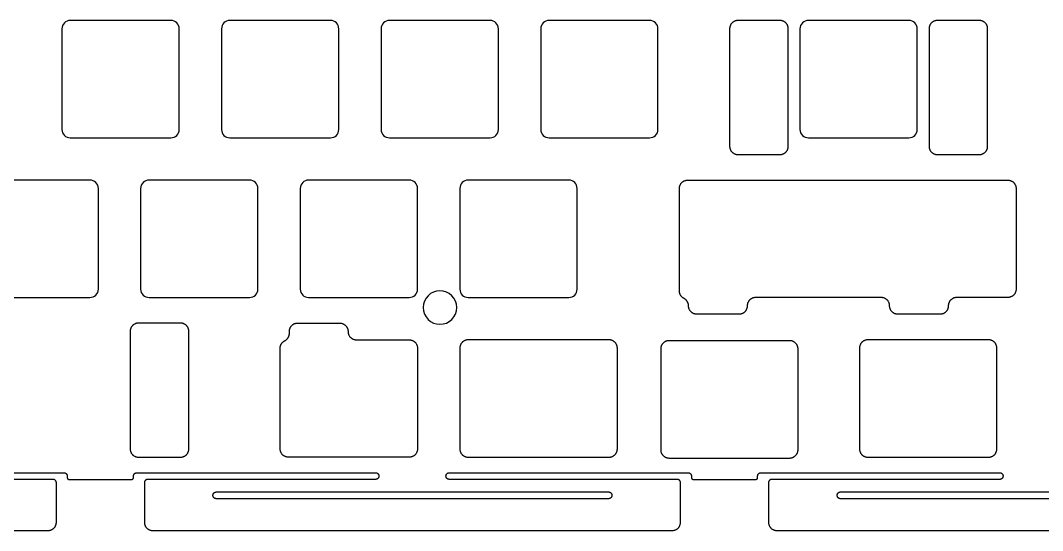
# Model space of a CAD drawing. Header units: millimetres. Extents: x -174 to 174, y 34 to 165.
# Drawn here: x -9.5 to 112.5, y 33.6 to 94.5 of the extents above; entities that cross this region are included whole.
import ezdxf

# ---------------------------------------------------------------- set-up
doc = ezdxf.new("R2010")
doc.units = ezdxf.units.MM
doc.layers.add('Object$Setting', color=195, linetype='Continuous', true_color=0x70299c)
doc.layers.add('User$User 01', color=20, linetype='Continuous', true_color=0xea3627)

msp = doc.modelspace()

# ---------------------------------------------------------------- linework, layer by layer
at = {"layer": 'Object$Setting'}
for centre, start, end in [((-3.59, 93.5, 3), 90, 180), ((8.41, 93.5, 3), 0, 90), ((15.46, 93.5, 3), 90, 180), ((27.46, 93.5, 3), 0, 90), ((34.51, 93.5, 3), 90, 180), ((46.51, 93.5, 3), 0, 90), ((53.56, 93.5, 3), 90, 180), ((65.56, 93.5, 3), 0, 90), ((84.51, 93.5, 3), 90, 180), ((96.51, 93.5, 3), 0, 90), ((-3.59, 81.5, 3), 180, 270), ((8.41, 81.5, 3), 270, 360), ((15.46, 81.5, 3), 180, 270), ((27.46, 81.5, 3), 270, 360), ((34.51, 81.5, 3), 180, 270), ((46.51, 81.5, 3), 270, 360), ((53.56, 81.5, 3), 180, 270), ((65.56, 81.5, 3), 270, 360), ((84.51, 81.5, 3), 180, 270), ((96.51, 81.5, 3), 270, 360), ((-1.24, 74.45, 3), 0, 90), ((5.81, 74.45, 3), 90, 180), ((17.81, 74.45, 3), 0, 90), ((24.86, 74.45, 3), 90, 180), ((36.86, 74.45, 3), 0, 90), ((43.91, 74.45, 3), 90, 180), ((55.91, 74.45, 3), 0, 90), ((-1.24, 62.45, 3), 270, 360), ((5.81, 62.45, 3), 180, 270), ((17.81, 62.45, 3), 270, 360), ((24.86, 62.45, 3), 180, 270), ((36.86, 62.45, 3), 270, 360), ((43.91, 62.45, 3), 180, 270), ((55.91, 62.45, 3), 270, 360)]:
    msp.add_arc(centre, 1, start, end, dxfattribs=at)
for points in [[(8.41, 94.5, 3), (2.41, 94.5, 3), (-3.59, 94.5, 3)], [(27.46, 94.5, 3), (21.46, 94.5, 3), (15.46, 94.5, 3)], [(46.51, 94.5, 3), (40.51, 94.5, 3), (34.51, 94.5, 3)], [(65.56, 94.5, 3), (59.56, 94.5, 3), (53.56, 94.5, 3)], [(81.11, 94.5, 3), (78.61, 94.5, 3), (76.11, 94.5, 3)], [(96.51, 94.5, 3), (90.51, 94.5, 3), (84.51, 94.5, 3)], [(104.91, 94.5, 3), (102.41, 94.5, 3), (99.91, 94.5, 3)], [(-4.59, 93.5, 3), (-4.59, 87.5, 3), (-4.59, 81.5, 3)], [(9.41, 81.5, 3), (9.41, 87.5, 3), (9.41, 93.5, 3)], [(14.46, 93.5, 3), (14.46, 87.5, 3), (14.46, 81.5, 3)], [(28.46, 81.5, 3), (28.46, 87.5, 3), (28.46, 93.5, 3)], [(33.51, 93.5, 3), (33.51, 87.5, 3), (33.51, 81.5, 3)], [(47.51, 81.5, 3), (47.51, 87.5, 3), (47.51, 93.5, 3)], [(52.56, 93.5, 3), (52.56, 87.5, 3), (52.56, 81.5, 3)], [(66.56, 81.5, 3), (66.56, 87.5, 3), (66.56, 93.5, 3)], [(75.11, 93.5, 3), (75.11, 86.5, 3), (75.11, 79.5, 3)], [(82.11, 79.5, 3), (82.11, 86.5, 3), (82.11, 93.5, 3)], [(83.51, 93.5, 3), (83.51, 87.5, 3), (83.51, 81.5, 3)], [(97.51, 81.5, 3), (97.51, 87.5, 3), (97.51, 93.5, 3)], [(98.91, 93.5, 3), (98.91, 86.5, 3), (98.91, 79.5, 3)], [(105.91, 79.5, 3), (105.91, 86.5, 3), (105.91, 93.5, 3)], [(-3.59, 80.5, 3), (2.41, 80.5, 3), (8.41, 80.5, 3)], [(15.46, 80.5, 3), (21.46, 80.5, 3), (27.46, 80.5, 3)], [(34.51, 80.5, 3), (40.51, 80.5, 3), (46.51, 80.5, 3)], [(53.56, 80.5, 3), (59.56, 80.5, 3), (65.56, 80.5, 3)], [(84.51, 80.5, 3), (90.51, 80.5, 3), (96.51, 80.5, 3)], [(76.11, 78.5, 3), (78.61, 78.5, 3), (81.11, 78.5, 3)], [(99.91, 78.5, 3), (102.41, 78.5, 3), (104.91, 78.5, 3)], [(-1.24, 75.45, 3), (-7.24, 75.45, 3), (-13.24, 75.45, 3)], [(-0.24, 62.45, 3), (-0.24, 68.45, 3), (-0.24, 74.45, 3)], [(4.81, 74.45, 3), (4.81, 68.45, 3), (4.81, 62.45, 3)], [(17.81, 75.45, 3), (11.81, 75.45, 3), (5.81, 75.45, 3)], [(18.81, 62.45, 3), (18.81, 68.45, 3), (18.81, 74.45, 3)], [(23.86, 74.45, 3), (23.86, 68.45, 3), (23.86, 62.45, 3)], [(36.86, 75.45, 3), (30.86, 75.45, 3), (24.86, 75.45, 3)], [(37.86, 62.45, 3), (37.86, 68.45, 3), (37.86, 74.45, 3)], [(42.91, 74.45, 3), (42.91, 68.45, 3), (42.91, 62.45, 3)], [(55.91, 75.45, 3), (49.91, 75.45, 3), (43.91, 75.45, 3)], [(56.91, 62.45, 3), (56.91, 68.45, 3), (56.91, 74.45, 3)], [(-13.24, 61.45, 3), (-7.24, 61.45, 3), (-1.24, 61.45, 3)], [(5.81, 61.45, 3), (11.81, 61.45, 3), (17.81, 61.45, 3)], [(24.86, 61.45, 3), (30.86, 61.45, 3), (36.86, 61.45, 3)], [(43.91, 61.45, 3), (49.91, 61.45, 3), (55.91, 61.45, 3)], [(3.56, 57.4, 3), (3.56, 50.4, 3), (3.56, 43.4, 3)], [(9.56, 58.4, 3), (7.06, 58.4, 3), (4.56, 58.4, 3)], [(10.56, 43.4, 3), (10.56, 50.4, 3), (10.56, 57.4, 3)], [(60.71, 56.4, 3), (52.31, 56.4, 3), (43.91, 56.4, 3)], [(82.28, 56.3, 3), (75.08, 56.3, 3), (67.88, 56.3, 3)], [(106.01, 56.4, 3), (98.81, 56.4, 3), (91.61, 56.4, 3)], [(42.91, 55.4, 3), (42.91, 49.4, 3), (42.91, 43.4, 3)], [(61.71, 43.4, 3), (61.71, 49.4, 3), (61.71, 55.4, 3)], [(66.88, 55.3, 3), (66.88, 49.3, 3), (66.88, 43.3, 3)], [(83.28, 43.3, 3), (83.28, 49.3, 3), (83.28, 55.3, 3)], [(90.61, 55.4, 3), (90.61, 49.4, 3), (90.61, 43.4, 3)], [(107.01, 43.4, 3), (107.01, 49.4, 3), (107.01, 55.4, 3)], [(4.56, 42.4, 3), (7.06, 42.4, 3), (9.56, 42.4, 3)], [(43.91, 42.4, 3), (52.31, 42.4, 3), (60.71, 42.4, 3)], [(67.88, 42.3, 3), (75.08, 42.3, 3), (82.28, 42.3, 3)], [(91.61, 42.4, 3), (98.81, 42.4, 3), (106.01, 42.4, 3)]]:
    msp.add_open_spline(points, degree=2, dxfattribs=at)
for points in [[(76.11, 94.5, 3), (75.11, 94.5, 3), (75.11, 93.5, 3)], [(82.11, 93.5, 3), (82.11, 94.5, 3), (81.11, 94.5, 3)], [(99.91, 94.5, 3), (98.91, 94.5, 3), (98.91, 93.5, 3)], [(105.91, 93.5, 3), (105.91, 94.5, 3), (104.91, 94.5, 3)], [(75.11, 79.5, 3), (75.11, 78.5, 3), (76.11, 78.5, 3)], [(81.11, 78.5, 3), (82.11, 78.5, 3), (82.11, 79.5, 3)], [(98.91, 79.5, 3), (98.91, 78.5, 3), (99.91, 78.5, 3)], [(104.91, 78.5, 3), (105.91, 78.5, 3), (105.91, 79.5, 3)], [(4.56, 58.4, 3), (3.56, 58.4, 3), (3.56, 57.4, 3)], [(10.56, 57.4, 3), (10.56, 58.4, 3), (9.56, 58.4, 3)], [(43.91, 56.4, 3), (42.91, 56.4, 3), (42.91, 55.4, 3)], [(61.71, 55.4, 3), (61.71, 56.4, 3), (60.71, 56.4, 3)], [(67.88, 56.3, 3), (66.88, 56.3, 3), (66.88, 55.3, 3)], [(83.28, 55.3, 3), (83.28, 56.3, 3), (82.28, 56.3, 3)], [(91.61, 56.4, 3), (90.61, 56.4, 3), (90.61, 55.4, 3)], [(107.01, 55.4, 3), (107.01, 56.4, 3), (106.01, 56.4, 3)], [(3.56, 43.4, 3), (3.56, 42.4, 3), (4.56, 42.4, 3)], [(9.56, 42.4, 3), (10.56, 42.4, 3), (10.56, 43.4, 3)], [(42.91, 43.4, 3), (42.91, 42.4, 3), (43.91, 42.4, 3)], [(60.71, 42.4, 3), (61.71, 42.4, 3), (61.71, 43.4, 3)], [(66.88, 43.3, 3), (66.88, 42.3, 3), (67.88, 42.3, 3)], [(82.28, 42.3, 3), (83.28, 42.3, 3), (83.28, 43.3, 3)], [(90.61, 43.4, 3), (90.61, 42.4, 3), (91.61, 42.4, 3)], [(106.01, 42.4, 3), (107.01, 42.4, 3), (107.01, 43.4, 3)]]:
    msp.add_rational_spline(points, [1, 0.707106781187, 1], degree=2, dxfattribs=at)
at = {"layer": 'User$User 01'}
for points in [[(69.11, 74.45, 3), (69.11, 74.49, 0), (69.11, 74.54, 0), (69.12, 74.59, 0), (69.13, 74.63, 0), (69.14, 74.68, 0), (69.15, 74.73, 0), (69.16, 74.77, 0), (69.18, 74.82, 0), (69.2, 74.86, 0), (69.22, 74.91, 0), (69.25, 74.95, 0), (69.27, 75, 0), (69.3, 75.04, 0), (69.33, 75.08, 0), (69.37, 75.12, 0), (69.4, 75.16, 0), (69.44, 75.19, 0), (69.48, 75.23, 0), (69.52, 75.26, 0), (69.56, 75.29, 0), (69.61, 75.31, 0), (69.65, 75.34, 0), (69.7, 75.36, 0), (69.74, 75.38, 0), (69.79, 75.4, 0), (69.84, 75.41, 0), (69.88, 75.42, 0), (69.93, 75.43, 0), (69.97, 75.44, 0), (70.02, 75.45, 0), (70.07, 75.45, 0), (70.11, 75.45, 3), (108.31, 75.45, 3), (108.36, 75.45, 0), (108.4, 75.45, 0), (108.45, 75.44, 0), (108.49, 75.43, 0), (108.54, 75.42, 0), (108.59, 75.41, 0), (108.63, 75.4, 0), (108.68, 75.38, 0), (108.72, 75.36, 0), (108.77, 75.34, 0), (108.81, 75.31, 0), (108.86, 75.29, 0), (108.9, 75.26, 0), (108.94, 75.23, 0), (108.98, 75.19, 0), (109.02, 75.16, 0), (109.05, 75.12, 0), (109.09, 75.08, 0), (109.12, 75.04, 0), (109.15, 75, 0), (109.17, 74.95, 0), (109.2, 74.91, 0), (109.22, 74.86, 0), (109.24, 74.82, 0), (109.26, 74.77, 0), (109.27, 74.73, 0), (109.28, 74.68, 0), (109.29, 74.63, 0), (109.3, 74.59, 0), (109.31, 74.54, 0), (109.31, 74.49, 0), (109.31, 74.45, 3), (109.31, 62.45, 3), (109.31, 62.4, 0), (109.31, 62.35, 0), (109.3, 62.31, 0), (109.29, 62.26, 0), (109.28, 62.21, 0), (109.27, 62.16, 0), (109.25, 62.11, 0), (109.23, 62.07, 0), (109.21, 62.02, 0), (109.19, 61.98, 0), (109.17, 61.93, 0), (109.14, 61.89, 0), (109.11, 61.85, 0), (109.08, 61.81, 0), (109.05, 61.78, 0), (109.02, 61.74, 0), (108.98, 61.71, 0), (108.95, 61.68, 0), (108.91, 61.65, 0), (108.87, 61.62, 0), (108.83, 61.59, 0), (108.78, 61.57, 0), (108.74, 61.55, 0), (108.69, 61.53, 0), (108.65, 61.51, 0), (108.6, 61.49, 0), (108.55, 61.48, 0), (108.5, 61.47, 0), (108.46, 61.46, 0), (108.41, 61.45, 0), (108.36, 61.45, 0), (108.31, 61.45, 3), (102.21, 61.45, 3), (102.17, 61.45, 0), (102.12, 61.45, 0), (102.07, 61.44, 0), (102.03, 61.43, 0), (101.98, 61.42, 0), (101.94, 61.41, 0), (101.89, 61.4, 0), (101.84, 61.38, 0), (101.8, 61.36, 0), (101.75, 61.34, 0), (101.71, 61.31, 0), (101.66, 61.29, 0), (101.62, 61.26, 0), (101.58, 61.23, 0), (101.54, 61.19, 0), (101.5, 61.16, 0), (101.47, 61.12, 0), (101.43, 61.08, 0), (101.4, 61.04, 0), (101.37, 61, 0), (101.35, 60.95, 0), (101.32, 60.91, 0), (101.3, 60.86, 0), (101.28, 60.82, 0), (101.26, 60.77, 0), (101.25, 60.73, 0), (101.24, 60.68, 0), (101.23, 60.63, 0), (101.22, 60.59, 0), (101.21, 60.54, 0), (101.21, 60.49, 0), (101.21, 60.45, 0), (101.21, 60.41, 0), (101.21, 60.36, 0), (101.2, 60.31, 0), (101.19, 60.27, 0), (101.18, 60.22, 0), (101.17, 60.17, 0), (101.16, 60.13, 0), (101.14, 60.08, 0), (101.12, 60.04, 0), (101.1, 59.99, 0), (101.07, 59.95, 0), (101.05, 59.9, 0), (101.02, 59.86, 0), (100.99, 59.82, 0), (100.95, 59.78, 0), (100.92, 59.74, 0), (100.88, 59.71, 0), (100.84, 59.67, 0), (100.8, 59.64, 0), (100.76, 59.61, 0), (100.71, 59.59, 0), (100.67, 59.56, 0), (100.62, 59.54, 0), (100.58, 59.52, 0), (100.53, 59.5, 0), (100.49, 59.49, 0), (100.44, 59.48, 0), (100.39, 59.47, 0), (100.35, 59.46, 0), (100.3, 59.45, 0), (100.26, 59.45, 0), (100.21, 59.45, 3), (95.21, 59.45, 3), (95.17, 59.45, 0), (95.12, 59.45, 0), (95.07, 59.46, 0), (95.03, 59.47, 0), (94.98, 59.48, 0), (94.94, 59.49, 0), (94.89, 59.5, 0), (94.84, 59.52, 0), (94.8, 59.54, 0), (94.75, 59.56, 0), (94.71, 59.59, 0), (94.66, 59.61, 0), (94.62, 59.64, 0), (94.58, 59.67, 0), (94.54, 59.71, 0), (94.5, 59.74, 0), (94.47, 59.78, 0), (94.43, 59.82, 0), (94.4, 59.86, 0), (94.37, 59.9, 0), (94.35, 59.95, 0), (94.32, 59.99, 0), (94.3, 60.04, 0), (94.28, 60.08, 0), (94.26, 60.13, 0), (94.25, 60.17, 0), (94.24, 60.22, 0), (94.23, 60.27, 0), (94.22, 60.31, 0), (94.21, 60.36, 0), (94.21, 60.41, 0), (94.21, 60.45, 0), (94.21, 60.49, 0), (94.21, 60.54, 0), (94.2, 60.59, 0), (94.19, 60.63, 0), (94.18, 60.68, 0), (94.17, 60.73, 0), (94.16, 60.77, 0), (94.14, 60.82, 0), (94.12, 60.86, 0), (94.1, 60.91, 0), (94.07, 60.95, 0), (94.05, 61, 0), (94.02, 61.04, 0), (93.99, 61.08, 0), (93.95, 61.12, 0), (93.92, 61.16, 0), (93.88, 61.19, 0), (93.84, 61.23, 0), (93.8, 61.26, 0), (93.76, 61.29, 0), (93.71, 61.31, 0), (93.67, 61.34, 0), (93.62, 61.36, 0), (93.58, 61.38, 0), (93.53, 61.4, 0), (93.49, 61.41, 0), (93.44, 61.42, 0), (93.39, 61.43, 0), (93.35, 61.44, 0), (93.3, 61.45, 0), (93.26, 61.45, 0), (93.21, 61.45, 3), (78.21, 61.45, 3), (78.17, 61.45, 0), (78.12, 61.45, 0), (78.07, 61.44, 0), (78.03, 61.43, 0), (77.98, 61.42, 0), (77.94, 61.41, 0), (77.89, 61.4, 0), (77.84, 61.38, 0), (77.8, 61.36, 0), (77.75, 61.34, 0), (77.71, 61.31, 0), (77.66, 61.29, 0), (77.62, 61.26, 0), (77.58, 61.23, 0), (77.54, 61.19, 0), (77.5, 61.16, 0), (77.47, 61.12, 0), (77.43, 61.08, 0), (77.4, 61.04, 0), (77.37, 61, 0), (77.35, 60.95, 0), (77.32, 60.91, 0), (77.3, 60.86, 0), (77.28, 60.82, 0), (77.26, 60.77, 0), (77.25, 60.73, 0), (77.24, 60.68, 0), (77.23, 60.63, 0), (77.22, 60.59, 0), (77.21, 60.54, 0), (77.21, 60.49, 0), (77.21, 60.45, 0), (77.21, 60.41, 0), (77.21, 60.36, 0), (77.2, 60.31, 0), (77.19, 60.27, 0), (77.18, 60.22, 0), (77.17, 60.17, 0), (77.16, 60.13, 0), (77.14, 60.08, 0), (77.12, 60.04, 0), (77.1, 59.99, 0), (77.07, 59.95, 0), (77.05, 59.9, 0), (77.02, 59.86, 0), (76.99, 59.82, 0), (76.95, 59.78, 0), (76.92, 59.74, 0), (76.88, 59.71, 0), (76.84, 59.67, 0), (76.8, 59.64, 0), (76.76, 59.61, 0), (76.71, 59.59, 0), (76.67, 59.56, 0), (76.62, 59.54, 0), (76.58, 59.52, 0), (76.53, 59.5, 0), (76.49, 59.49, 0), (76.44, 59.48, 0), (76.39, 59.47, 0), (76.35, 59.46, 0), (76.3, 59.45, 0), (76.26, 59.45, 0), (76.21, 59.45, 3), (71.21, 59.45, 3), (71.17, 59.45, 0), (71.12, 59.45, 0), (71.07, 59.46, 0), (71.03, 59.47, 0), (70.98, 59.48, 0), (70.94, 59.49, 0), (70.89, 59.5, 0), (70.84, 59.52, 0), (70.8, 59.54, 0), (70.75, 59.56, 0), (70.71, 59.59, 0), (70.66, 59.61, 0), (70.62, 59.64, 0), (70.58, 59.67, 0), (70.54, 59.71, 0), (70.5, 59.74, 0), (70.47, 59.78, 0), (70.43, 59.82, 0), (70.4, 59.86, 0), (70.37, 59.9, 0), (70.35, 59.95, 0), (70.32, 59.99, 0), (70.3, 60.04, 0), (70.28, 60.08, 0), (70.26, 60.13, 0), (70.25, 60.17, 0), (70.24, 60.22, 0), (70.23, 60.27, 0), (70.22, 60.31, 0), (70.21, 60.36, 0), (70.21, 60.41, 0), (70.21, 60.45, 0), (70.21, 60.48, 0), (70.21, 60.52, 0), (70.21, 60.55, 0), (70.2, 60.58, 0), (70.2, 60.62, 0), (70.19, 60.65, 0), (70.18, 60.68, 0), (70.17, 60.72, 0), (70.16, 60.75, 0), (70.15, 60.78, 0), (70.14, 60.82, 0), (70.13, 60.85, 0), (70.11, 60.88, 0), (70.1, 60.91, 0), (70.08, 60.94, 0), (70.06, 60.97, 0), (70.04, 61, 0), (70.02, 61.03, 0), (70, 61.06, 0), (69.98, 61.09, 0), (69.96, 61.12, 0), (69.93, 61.14, 0), (69.91, 61.17, 0), (69.88, 61.19, 0), (69.86, 61.21, 0), (69.83, 61.23, 0), (69.8, 61.26, 0), (69.78, 61.28, 0), (69.75, 61.29, 0), (69.72, 61.31, 0), (69.69, 61.33, 0), (69.66, 61.34, 0), (69.63, 61.36, 0), (69.6, 61.37, 0), (69.57, 61.39, 0), (69.55, 61.41, 0), (69.52, 61.43, 0), (69.49, 61.45, 0), (69.46, 61.47, 0), (69.44, 61.5, 0), (69.41, 61.52, 0), (69.39, 61.54, 0), (69.36, 61.57, 0), (69.34, 61.6, 0), (69.32, 61.62, 0), (69.3, 61.65, 0), (69.28, 61.68, 0), (69.26, 61.71, 0), (69.24, 61.74, 0), (69.22, 61.77, 0), (69.21, 61.8, 0), (69.19, 61.84, 0), (69.18, 61.87, 0), (69.17, 61.9, 0), (69.16, 61.94, 0), (69.15, 61.97, 0), (69.14, 62, 0), (69.13, 62.04, 0), (69.12, 62.07, 0), (69.12, 62.1, 0), (69.12, 62.14, 0), (69.11, 62.17, 0), (69.11, 62.2, 0), (69.11, 62.24, 3)], [(36.86, 56.4, 3), (36.9, 56.4, 0), (36.95, 56.4, 0), (37, 56.39, 0), (37.04, 56.38, 0), (37.09, 56.37, 0), (37.14, 56.36, 0), (37.18, 56.35, 0), (37.23, 56.33, 0), (37.27, 56.31, 0), (37.32, 56.29, 0), (37.36, 56.26, 0), (37.41, 56.24, 0), (37.45, 56.21, 0), (37.49, 56.18, 0), (37.53, 56.14, 0), (37.57, 56.11, 0), (37.6, 56.07, 0), (37.64, 56.03, 0), (37.67, 55.99, 0), (37.7, 55.95, 0), (37.72, 55.9, 0), (37.75, 55.86, 0), (37.77, 55.81, 0), (37.79, 55.77, 0), (37.81, 55.72, 0), (37.82, 55.68, 0), (37.83, 55.63, 0), (37.84, 55.58, 0), (37.85, 55.54, 0), (37.86, 55.49, 0), (37.86, 55.44, 0), (37.86, 55.4, 3), (37.86, 43.4, 3), (37.86, 43.36, 0), (37.86, 43.31, 0), (37.85, 43.26, 0), (37.84, 43.22, 0), (37.83, 43.17, 0), (37.82, 43.12, 0), (37.81, 43.08, 0), (37.79, 43.03, 0), (37.77, 42.99, 0), (37.75, 42.94, 0), (37.72, 42.9, 0), (37.7, 42.85, 0), (37.67, 42.81, 0), (37.64, 42.77, 0), (37.6, 42.73, 0), (37.57, 42.69, 0), (37.53, 42.66, 0), (37.49, 42.62, 0), (37.45, 42.59, 0), (37.41, 42.56, 0), (37.36, 42.54, 0), (37.32, 42.51, 0), (37.27, 42.49, 0), (37.23, 42.47, 0), (37.18, 42.45, 0), (37.14, 42.44, 0), (37.09, 42.43, 0), (37.04, 42.42, 0), (37, 42.41, 0), (36.95, 42.4, 0), (36.9, 42.4, 0), (36.86, 42.4, 3), (22.46, 42.4, 3), (22.42, 42.4, 0), (22.37, 42.4, 0), (22.32, 42.41, 0), (22.28, 42.42, 0), (22.23, 42.43, 0), (22.19, 42.44, 0), (22.14, 42.45, 0), (22.09, 42.47, 0), (22.05, 42.49, 0), (22, 42.51, 0), (21.96, 42.54, 0), (21.91, 42.56, 0), (21.87, 42.59, 0), (21.83, 42.62, 0), (21.79, 42.66, 0), (21.75, 42.69, 0), (21.72, 42.73, 0), (21.68, 42.77, 0), (21.65, 42.81, 0), (21.62, 42.85, 0), (21.6, 42.9, 0), (21.57, 42.94, 0), (21.55, 42.99, 0), (21.53, 43.03, 0), (21.51, 43.08, 0), (21.5, 43.12, 0), (21.49, 43.17, 0), (21.48, 43.22, 0), (21.47, 43.26, 0), (21.46, 43.31, 0), (21.46, 43.36, 0), (21.46, 43.4, 3), (21.46, 55.4, 3), (21.46, 55.43, 0), (21.46, 55.47, 0), (21.47, 55.5, 0), (21.47, 55.53, 0), (21.47, 55.57, 0), (21.48, 55.6, 0), (21.49, 55.63, 0), (21.5, 55.67, 0), (21.51, 55.7, 0), (21.52, 55.73, 0), (21.53, 55.77, 0), (21.54, 55.8, 0), (21.56, 55.83, 0), (21.57, 55.86, 0), (21.59, 55.89, 0), (21.61, 55.92, 0), (21.63, 55.95, 0), (21.65, 55.98, 0), (21.67, 56.01, 0), (21.69, 56.04, 0), (21.71, 56.07, 0), (21.74, 56.09, 0), (21.76, 56.12, 0), (21.79, 56.14, 0), (21.81, 56.16, 0), (21.84, 56.18, 0), (21.87, 56.21, 0), (21.9, 56.23, 0), (21.92, 56.24, 0), (21.95, 56.26, 0), (21.98, 56.28, 0), (22.01, 56.29, 0), (22.04, 56.31, 0), (22.07, 56.32, 0), (22.1, 56.34, 0), (22.12, 56.36, 0), (22.15, 56.38, 0), (22.18, 56.4, 0), (22.21, 56.42, 0), (22.23, 56.45, 0), (22.26, 56.47, 0), (22.28, 56.49, 0), (22.31, 56.52, 0), (22.33, 56.55, 0), (22.35, 56.57, 0), (22.37, 56.6, 0), (22.39, 56.63, 0), (22.41, 56.66, 0), (22.43, 56.69, 0), (22.45, 56.72, 0), (22.46, 56.75, 0), (22.48, 56.79, 0), (22.49, 56.82, 0), (22.5, 56.85, 0), (22.51, 56.89, 0), (22.52, 56.92, 0), (22.53, 56.95, 0), (22.54, 56.99, 0), (22.55, 57.02, 0), (22.55, 57.05, 0), (22.56, 57.09, 0), (22.56, 57.12, 0), (22.56, 57.15, 0), (22.56, 57.19, 0), (22.56, 57.4, 0), (22.56, 57.44, 0), (22.56, 57.49, 0), (22.57, 57.54, 0), (22.58, 57.58, 0), (22.59, 57.63, 0), (22.6, 57.68, 0), (22.61, 57.72, 0), (22.63, 57.77, 0), (22.65, 57.81, 0), (22.67, 57.86, 0), (22.7, 57.9, 0), (22.72, 57.95, 0), (22.75, 57.99, 0), (22.78, 58.03, 0), (22.82, 58.07, 0), (22.85, 58.11, 0), (22.89, 58.14, 0), (22.93, 58.18, 0), (22.97, 58.21, 0), (23.01, 58.24, 0), (23.06, 58.26, 0), (23.1, 58.29, 0), (23.15, 58.31, 0), (23.19, 58.33, 0), (23.24, 58.35, 0), (23.28, 58.36, 0), (23.33, 58.37, 0), (23.38, 58.38, 0), (23.42, 58.39, 0), (23.47, 58.4, 0), (23.52, 58.4, 0), (23.56, 58.4, 3), (28.56, 58.4, 3), (28.61, 58.4, 0), (28.66, 58.4, 0), (28.7, 58.39, 0), (28.75, 58.38, 0), (28.8, 58.37, 0), (28.85, 58.36, 0), (28.9, 58.34, 0), (28.94, 58.32, 0), (28.99, 58.3, 0), (29.03, 58.28, 0), (29.08, 58.26, 0), (29.12, 58.23, 0), (29.16, 58.2, 0), (29.2, 58.17, 0), (29.23, 58.14, 0), (29.27, 58.11, 0), (29.3, 58.07, 0), (29.33, 58.04, 0), (29.36, 58, 0), (29.39, 57.96, 0), (29.42, 57.92, 0), (29.44, 57.87, 0), (29.46, 57.83, 0), (29.48, 57.78, 0), (29.5, 57.74, 0), (29.52, 57.69, 0), (29.53, 57.64, 0), (29.54, 57.59, 0), (29.55, 57.54, 0), (29.56, 57.5, 0), (29.56, 57.45, 0), (29.56, 57.4, 0), (29.56, 57.36, 0), (29.56, 57.31, 0), (29.57, 57.26, 0), (29.58, 57.22, 0), (29.59, 57.17, 0), (29.6, 57.12, 0), (29.61, 57.08, 0), (29.63, 57.03, 0), (29.65, 56.99, 0), (29.67, 56.94, 0), (29.7, 56.9, 0), (29.72, 56.85, 0), (29.75, 56.81, 0), (29.78, 56.77, 0), (29.82, 56.73, 0), (29.85, 56.69, 0), (29.89, 56.66, 0), (29.93, 56.62, 0), (29.97, 56.59, 0), (30.01, 56.56, 0), (30.06, 56.54, 0), (30.1, 56.51, 0), (30.15, 56.49, 0), (30.19, 56.47, 0), (30.24, 56.45, 0), (30.28, 56.44, 0), (30.33, 56.43, 0), (30.38, 56.42, 0), (30.42, 56.41, 0), (30.47, 56.4, 0), (30.52, 56.4, 0), (30.56, 56.4, 3)], [(13.84, 38.25, 3), (60.66, 38.25, 3), (60.68, 38.25, 0), (60.71, 38.25, 0), (60.74, 38.24, 0), (60.76, 38.24, 0), (60.79, 38.23, 0), (60.81, 38.22, 0), (60.84, 38.21, 0), (60.86, 38.2, 0), (60.88, 38.18, 0), (60.9, 38.17, 0), (60.92, 38.15, 0), (60.94, 38.13, 0), (60.96, 38.11, 0), (60.98, 38.09, 0), (60.99, 38.07, 0), (61.01, 38.05, 0), (61.02, 38.03, 0), (61.03, 38, 0), (61.04, 37.98, 0), (61.05, 37.95, 0), (61.05, 37.93, 0), (61.06, 37.9, 0), (61.06, 37.88, 0), (61.06, 37.85, 0), (61.06, 37.82, 0), (61.06, 37.8, 0), (61.05, 37.77, 0), (61.05, 37.74, 0), (61.04, 37.72, 0), (61.03, 37.7, 0), (61.02, 37.67, 0), (61.01, 37.65, 0), (60.99, 37.63, 0), (60.98, 37.61, 0), (60.96, 37.59, 0), (60.94, 37.57, 0), (60.92, 37.55, 0), (60.9, 37.53, 0), (60.88, 37.52, 0), (60.86, 37.5, 0), (60.84, 37.49, 0), (60.81, 37.48, 0), (60.79, 37.47, 0), (60.76, 37.46, 0), (60.74, 37.46, 0), (60.71, 37.45, 0), (60.68, 37.45, 0), (60.66, 37.45, 3), (13.84, 37.45, 3), (13.8, 37.45, 0), (13.77, 37.46, 0), (13.73, 37.47, 0), (13.69, 37.48, 0), (13.68, 37.49, 0), (13.66, 37.49, 0), (13.64, 37.5, 0), (13.62, 37.51, 0), (13.6, 37.53, 0), (13.59, 37.54, 0), (13.57, 37.55, 0), (13.56, 37.57, 0), (13.54, 37.58, 0), (13.53, 37.6, 0), (13.52, 37.61, 0), (13.51, 37.63, 0), (13.5, 37.65, 0), (13.49, 37.67, 0), (13.48, 37.68, 0), (13.47, 37.7, 0), (13.46, 37.74, 0), (13.45, 37.78, 0), (13.44, 37.81, 0), (13.44, 37.85, 0), (13.44, 37.89, 0), (13.45, 37.92, 0), (13.46, 37.96, 0), (13.47, 38, 0), (13.48, 38.02, 0), (13.49, 38.03, 0), (13.5, 38.05, 0), (13.51, 38.07, 0), (13.52, 38.09, 0), (13.53, 38.1, 0), (13.54, 38.12, 0), (13.56, 38.13, 0), (13.57, 38.15, 0), (13.59, 38.16, 0), (13.6, 38.17, 0), (13.62, 38.18, 0), (13.64, 38.2, 0), (13.66, 38.2, 0), (13.68, 38.21, 0), (13.69, 38.22, 0), (13.73, 38.23, 0), (13.77, 38.24, 0), (13.8, 38.25, 0)]]:
    msp.add_polyline3d(points, close=True, dxfattribs=at)
for points in [[(-32.85, 40.55, 3), (-4.35, 40.55, 3), (-4.31, 40.55, 0), (-4.28, 40.54, 0), (-4.24, 40.53, 0), (-4.2, 40.52, 0), (-4.18, 40.51, 0), (-4.17, 40.51, 0), (-4.15, 40.5, 0), (-4.13, 40.48, 0), (-4.11, 40.47, 0), (-4.1, 40.46, 0), (-4.08, 40.45, 0), (-4.07, 40.43, 0), (-4.05, 40.42, 0), (-4.04, 40.4, 0), (-4.03, 40.39, 0), (-4.02, 40.37, 0), (-4, 40.35, 0), (-3.99, 40.33, 0), (-3.99, 40.32, 0), (-3.98, 40.3, 0), (-3.97, 40.26, 0), (-3.96, 40.22, 0), (-3.95, 40.19, 0), (-3.95, 40.15, 3), (-3.95, 39.95, 3), (-3.95, 39.93, 0), (-3.95, 39.91, 0), (-3.94, 39.89, 0), (-3.94, 39.88, 0), (-3.93, 39.86, 0), (-3.92, 39.84, 0), (-3.91, 39.82, 0), (-3.89, 39.81, 0), (-3.88, 39.79, 0), (-3.86, 39.78, 0), (-3.84, 39.77, 0), (-3.82, 39.76, 0), (-3.81, 39.76, 0), (-3.79, 39.75, 0), (-3.77, 39.75, 0), (-3.75, 39.75, 3), (3.75, 39.75, 3), (3.77, 39.75, 0), (3.79, 39.75, 0), (3.81, 39.76, 0), (3.82, 39.76, 0), (3.84, 39.77, 0), (3.86, 39.78, 0), (3.88, 39.79, 0), (3.89, 39.81, 0), (3.91, 39.82, 0), (3.92, 39.84, 0), (3.93, 39.86, 0), (3.94, 39.88, 0), (3.94, 39.89, 0), (3.95, 39.91, 0), (3.95, 39.93, 0), (3.95, 39.95, 3), (3.95, 40.15, 3), (3.95, 40.19, 0), (3.96, 40.22, 0), (3.97, 40.26, 0), (3.98, 40.3, 0), (3.99, 40.32, 0), (3.99, 40.33, 0), (4, 40.35, 0), (4.02, 40.37, 0), (4.03, 40.39, 0), (4.04, 40.4, 0), (4.05, 40.42, 0), (4.07, 40.43, 0), (4.08, 40.45, 0), (4.1, 40.46, 0), (4.11, 40.47, 0), (4.13, 40.48, 0), (4.15, 40.5, 0), (4.17, 40.51, 0), (4.18, 40.51, 0), (4.2, 40.52, 0), (4.24, 40.53, 0), (4.28, 40.54, 0), (4.31, 40.55, 0), (4.35, 40.55, 3), (32.85, 40.55, 3), (32.88, 40.55, 0), (32.9, 40.55, 0), (32.93, 40.54, 0), (32.95, 40.54, 0), (32.98, 40.53, 0), (33, 40.52, 0), (33.03, 40.51, 0), (33.05, 40.5, 0), (33.07, 40.48, 0), (33.09, 40.47, 0), (33.12, 40.45, 0), (33.13, 40.43, 0), (33.15, 40.41, 0), (33.17, 40.39, 0), (33.18, 40.37, 0), (33.2, 40.35, 0), (33.21, 40.33, 0), (33.22, 40.3, 0), (33.23, 40.28, 0), (33.24, 40.26, 0), (33.24, 40.23, 0), (33.25, 40.2, 0), (33.25, 40.18, 0), (33.25, 40.15, 0), (33.25, 40.12, 0), (33.25, 40.1, 0), (33.24, 40.07, 0), (33.24, 40.04, 0), (33.23, 40.02, 0), (33.22, 40, 0), (33.21, 39.97, 0), (33.2, 39.95, 0), (33.18, 39.93, 0), (33.17, 39.91, 0), (33.15, 39.89, 0), (33.13, 39.87, 0), (33.12, 39.85, 0), (33.09, 39.83, 0), (33.07, 39.82, 0), (33.05, 39.8, 0), (33.03, 39.79, 0), (33, 39.78, 0), (32.98, 39.77, 0), (32.95, 39.76, 0), (32.93, 39.76, 0), (32.9, 39.75, 0), (32.88, 39.75, 0), (32.85, 39.75, 3), (5.65, 39.75, 3), (5.61, 39.75, 0), (5.58, 39.74, 0), (5.54, 39.73, 0), (5.5, 39.72, 0), (5.48, 39.71, 0), (5.47, 39.71, 0), (5.45, 39.7, 0), (5.43, 39.68, 0), (5.41, 39.67, 0), (5.4, 39.66, 0), (5.38, 39.65, 0), (5.37, 39.63, 0), (5.35, 39.62, 0), (5.34, 39.6, 0), (5.33, 39.59, 0), (5.32, 39.57, 0), (5.3, 39.55, 0), (5.29, 39.53, 0), (5.29, 39.52, 0), (5.28, 39.5, 0), (5.27, 39.46, 0), (5.26, 39.42, 0), (5.25, 39.39, 0), (5.25, 39.35, 3), (5.25, 34.65, 3), (5.25, 34.6, 0), (5.25, 34.56, 0), (5.26, 34.51, 0), (5.27, 34.47, 0), (5.28, 34.42, 0), (5.29, 34.37, 0), (5.3, 34.33, 0), (5.32, 34.28, 0), (5.34, 34.24, 0), (5.36, 34.19, 0), (5.39, 34.15, 0), (5.41, 34.1, 0), (5.44, 34.06, 0), (5.47, 34.02, 0), (5.51, 33.98, 0), (5.54, 33.94, 0), (5.58, 33.91, 0), (5.62, 33.87, 0), (5.66, 33.84, 0), (5.7, 33.81, 0), (5.75, 33.79, 0), (5.79, 33.76, 0), (5.84, 33.74, 0), (5.88, 33.72, 0), (5.93, 33.7, 0), (5.97, 33.69, 0), (6.02, 33.68, 0), (6.07, 33.67, 0), (6.11, 33.66, 0), (6.16, 33.65, 0), (6.21, 33.65, 0), (6.25, 33.65, 3), (68.25, 33.65, 3), (68.29, 33.65, 0), (68.34, 33.65, 0), (68.39, 33.66, 0), (68.43, 33.67, 0), (68.48, 33.68, 0), (68.53, 33.69, 0), (68.57, 33.7, 0), (68.62, 33.72, 0), (68.66, 33.74, 0), (68.71, 33.76, 0), (68.75, 33.79, 0), (68.8, 33.81, 0), (68.84, 33.84, 0), (68.88, 33.87, 0), (68.92, 33.91, 0), (68.96, 33.94, 0), (68.99, 33.98, 0), (69.03, 34.02, 0), (69.06, 34.06, 0), (69.09, 34.1, 0), (69.11, 34.15, 0), (69.14, 34.19, 0), (69.16, 34.24, 0), (69.18, 34.28, 0), (69.2, 34.33, 0), (69.21, 34.37, 0), (69.22, 34.42, 0), (69.23, 34.47, 0), (69.24, 34.51, 0), (69.25, 34.56, 0), (69.25, 34.6, 0), (69.25, 34.65, 3), (69.25, 39.35, 3), (69.25, 39.39, 0), (69.24, 39.42, 0), (69.23, 39.46, 0), (69.22, 39.5, 0), (69.21, 39.52, 0), (69.21, 39.53, 0), (69.2, 39.55, 0), (69.18, 39.57, 0), (69.17, 39.59, 0), (69.16, 39.6, 0), (69.15, 39.62, 0), (69.13, 39.63, 0), (69.12, 39.65, 0), (69.1, 39.66, 0), (69.09, 39.67, 0), (69.07, 39.68, 0), (69.05, 39.7, 0), (69.03, 39.71, 0), (69.02, 39.71, 0), (69, 39.72, 0), (68.96, 39.73, 0), (68.92, 39.74, 0), (68.89, 39.75, 0), (68.85, 39.75, 3), (41.65, 39.75, 3), (41.61, 39.75, 0), (41.58, 39.76, 0), (41.54, 39.77, 0), (41.5, 39.78, 0), (41.48, 39.79, 0), (41.47, 39.79, 0), (41.45, 39.8, 0), (41.43, 39.82, 0), (41.41, 39.83, 0), (41.4, 39.84, 0), (41.38, 39.85, 0), (41.37, 39.87, 0), (41.35, 39.88, 0), (41.34, 39.9, 0), (41.33, 39.91, 0), (41.31, 39.93, 0), (41.3, 39.95, 0), (41.29, 39.97, 0), (41.29, 39.98, 0), (41.28, 40, 0), (41.26, 40.04, 0), (41.26, 40.08, 0), (41.25, 40.11, 0), (41.25, 40.15, 0), (41.25, 40.19, 0), (41.26, 40.22, 0), (41.26, 40.26, 0), (41.28, 40.3, 0), (41.29, 40.32, 0), (41.29, 40.33, 0), (41.3, 40.35, 0), (41.31, 40.37, 0), (41.33, 40.39, 0), (41.34, 40.4, 0), (41.35, 40.42, 0), (41.37, 40.43, 0), (41.38, 40.45, 0), (41.4, 40.46, 0), (41.41, 40.47, 0), (41.43, 40.48, 0), (41.45, 40.5, 0), (41.47, 40.51, 0), (41.48, 40.51, 0), (41.5, 40.52, 0), (41.54, 40.53, 0), (41.58, 40.54, 0), (41.61, 40.55, 0), (41.65, 40.55, 3), (70.15, 40.55, 3), (70.19, 40.55, 0), (70.22, 40.54, 0), (70.26, 40.53, 0), (70.3, 40.52, 0), (70.32, 40.51, 0), (70.33, 40.51, 0), (70.35, 40.5, 0), (70.37, 40.48, 0), (70.39, 40.47, 0), (70.4, 40.46, 0), (70.42, 40.45, 0), (70.43, 40.43, 0), (70.45, 40.42, 0), (70.46, 40.4, 0), (70.47, 40.39, 0), (70.48, 40.37, 0), (70.5, 40.35, 0), (70.51, 40.33, 0), (70.51, 40.32, 0), (70.52, 40.3, 0), (70.53, 40.26, 0), (70.54, 40.22, 0), (70.55, 40.19, 0), (70.55, 40.15, 3), (70.55, 39.95, 3), (70.55, 39.93, 0), (70.55, 39.91, 0), (70.56, 39.89, 0), (70.57, 39.87, 0), (70.57, 39.86, 0), (70.58, 39.84, 0), (70.6, 39.82, 0), (70.61, 39.81, 0), (70.62, 39.8, 0), (70.64, 39.78, 0), (70.66, 39.77, 0), (70.67, 39.77, 0), (70.69, 39.76, 0), (70.71, 39.75, 0), (70.73, 39.75, 0), (70.75, 39.75, 3), (78.25, 39.75, 3), (78.27, 39.75, 0), (78.29, 39.75, 0), (78.31, 39.76, 0), (78.32, 39.76, 0), (78.34, 39.77, 0), (78.36, 39.78, 0), (78.38, 39.79, 0), (78.39, 39.81, 0), (78.41, 39.82, 0), (78.42, 39.84, 0), (78.43, 39.86, 0), (78.44, 39.88, 0), (78.44, 39.89, 0), (78.45, 39.91, 0), (78.45, 39.93, 0), (78.45, 39.95, 3), (78.45, 40.15, 3), (78.45, 40.19, 0), (78.46, 40.22, 0), (78.47, 40.26, 0), (78.48, 40.3, 0), (78.49, 40.32, 0), (78.49, 40.33, 0), (78.5, 40.35, 0), (78.52, 40.37, 0), (78.53, 40.39, 0), (78.54, 40.4, 0), (78.55, 40.42, 0), (78.57, 40.43, 0), (78.58, 40.45, 0), (78.6, 40.46, 0), (78.61, 40.47, 0), (78.63, 40.48, 0), (78.65, 40.5, 0), (78.67, 40.51, 0), (78.68, 40.51, 0), (78.7, 40.52, 0), (78.74, 40.53, 0), (78.78, 40.54, 0), (78.81, 40.55, 0), (78.85, 40.55, 3), (107.35, 40.55, 3), (107.38, 40.55, 0), (107.4, 40.55, 0), (107.43, 40.54, 0), (107.45, 40.54, 0), (107.48, 40.53, 0), (107.5, 40.52, 0), (107.53, 40.51, 0), (107.55, 40.5, 0), (107.57, 40.48, 0), (107.59, 40.47, 0), (107.62, 40.45, 0), (107.63, 40.43, 0), (107.65, 40.41, 0), (107.67, 40.39, 0), (107.68, 40.37, 0), (107.7, 40.35, 0), (107.71, 40.33, 0), (107.72, 40.3, 0), (107.73, 40.28, 0), (107.74, 40.26, 0), (107.74, 40.23, 0), (107.75, 40.2, 0), (107.75, 40.18, 0), (107.75, 40.15, 0), (107.75, 40.12, 0), (107.75, 40.1, 0), (107.74, 40.07, 0), (107.74, 40.04, 0), (107.73, 40.02, 0), (107.72, 40, 0), (107.71, 39.97, 0), (107.7, 39.95, 0), (107.68, 39.93, 0), (107.67, 39.91, 0), (107.65, 39.89, 0), (107.63, 39.87, 0), (107.62, 39.85, 0), (107.59, 39.83, 0), (107.57, 39.82, 0), (107.55, 39.8, 0), (107.53, 39.79, 0), (107.5, 39.78, 0), (107.48, 39.77, 0), (107.45, 39.76, 0), (107.43, 39.76, 0), (107.4, 39.75, 0), (107.38, 39.75, 0), (107.35, 39.75, 3), (80.15, 39.75, 3), (80.11, 39.75, 0), (80.08, 39.74, 0), (80.04, 39.73, 0), (80, 39.72, 0), (79.98, 39.71, 0), (79.97, 39.71, 0), (79.95, 39.7, 0), (79.93, 39.68, 0), (79.91, 39.67, 0), (79.9, 39.66, 0), (79.88, 39.65, 0), (79.87, 39.63, 0), (79.85, 39.62, 0), (79.84, 39.6, 0), (79.83, 39.59, 0), (79.82, 39.57, 0), (79.8, 39.55, 0), (79.79, 39.53, 0), (79.79, 39.52, 0), (79.78, 39.5, 0), (79.77, 39.46, 0), (79.76, 39.42, 0), (79.75, 39.39, 0), (79.75, 39.35, 3), (79.75, 34.65, 3), (79.75, 34.6, 0), (79.75, 34.56, 0), (79.76, 34.51, 0), (79.77, 34.47, 0), (79.78, 34.42, 0), (79.79, 34.37, 0), (79.8, 34.33, 0), (79.82, 34.28, 0), (79.84, 34.24, 0), (79.86, 34.19, 0), (79.89, 34.15, 0), (79.91, 34.1, 0), (79.94, 34.06, 0), (79.97, 34.02, 0), (80.01, 33.98, 0), (80.04, 33.94, 0), (80.08, 33.91, 0), (80.12, 33.87, 0), (80.16, 33.84, 0), (80.2, 33.81, 0), (80.25, 33.79, 0), (80.29, 33.76, 0), (80.34, 33.74, 0), (80.38, 33.72, 0), (80.43, 33.7, 0), (80.47, 33.69, 0), (80.52, 33.68, 0), (80.57, 33.67, 0), (80.61, 33.66, 0), (80.66, 33.65, 0), (80.71, 33.65, 0), (80.75, 33.65, 3), (142.75, 33.65, 3)], [(-68.25, 33.65, 3), (-6.25, 33.65, 3), (-6.21, 33.65, 0), (-6.16, 33.65, 0), (-6.11, 33.66, 0), (-6.07, 33.67, 0), (-6.02, 33.68, 0), (-5.97, 33.69, 0), (-5.93, 33.7, 0), (-5.88, 33.72, 0), (-5.84, 33.74, 0), (-5.79, 33.76, 0), (-5.75, 33.79, 0), (-5.7, 33.81, 0), (-5.66, 33.84, 0), (-5.62, 33.87, 0), (-5.58, 33.91, 0), (-5.54, 33.94, 0), (-5.51, 33.98, 0), (-5.47, 34.02, 0), (-5.44, 34.06, 0), (-5.41, 34.1, 0), (-5.39, 34.15, 0), (-5.36, 34.19, 0), (-5.34, 34.24, 0), (-5.32, 34.28, 0), (-5.3, 34.33, 0), (-5.29, 34.37, 0), (-5.28, 34.42, 0), (-5.27, 34.47, 0), (-5.26, 34.51, 0), (-5.25, 34.56, 0), (-5.25, 34.6, 0), (-5.25, 34.65, 3), (-5.25, 39.35, 3), (-5.25, 39.39, 0), (-5.26, 39.42, 0), (-5.27, 39.46, 0), (-5.28, 39.5, 0), (-5.29, 39.52, 0), (-5.29, 39.53, 0), (-5.3, 39.55, 0), (-5.32, 39.57, 0), (-5.33, 39.59, 0), (-5.34, 39.6, 0), (-5.35, 39.62, 0), (-5.37, 39.63, 0), (-5.38, 39.65, 0), (-5.4, 39.66, 0), (-5.41, 39.67, 0), (-5.43, 39.68, 0), (-5.45, 39.7, 0), (-5.47, 39.71, 0), (-5.48, 39.71, 0), (-5.5, 39.72, 0), (-5.54, 39.73, 0), (-5.58, 39.74, 0), (-5.61, 39.75, 0), (-5.65, 39.75, 3), (-32.85, 39.75, 3)], [(135.16, 37.45, 3), (88.34, 37.45, 3), (88.3, 37.45, 0), (88.27, 37.46, 0), (88.23, 37.47, 0), (88.19, 37.48, 0), (88.18, 37.49, 0), (88.16, 37.49, 0), (88.14, 37.5, 0), (88.12, 37.51, 0), (88.1, 37.53, 0), (88.09, 37.54, 0), (88.07, 37.55, 0), (88.06, 37.57, 0), (88.04, 37.58, 0), (88.03, 37.6, 0), (88.02, 37.61, 0), (88.01, 37.63, 0), (88, 37.65, 0), (87.99, 37.67, 0), (87.98, 37.68, 0), (87.97, 37.7, 0), (87.96, 37.74, 0), (87.95, 37.78, 0), (87.94, 37.81, 0), (87.94, 37.85, 0), (87.94, 37.89, 0), (87.95, 37.92, 0), (87.96, 37.96, 0), (87.97, 38, 0), (87.98, 38.02, 0), (87.99, 38.03, 0), (88, 38.05, 0), (88.01, 38.07, 0), (88.02, 38.09, 0), (88.03, 38.1, 0), (88.04, 38.12, 0), (88.06, 38.13, 0), (88.07, 38.15, 0), (88.09, 38.16, 0), (88.1, 38.17, 0), (88.12, 38.18, 0), (88.14, 38.2, 0), (88.16, 38.2, 0), (88.18, 38.21, 0), (88.19, 38.22, 0), (88.23, 38.23, 0), (88.27, 38.24, 0), (88.3, 38.25, 0), (88.34, 38.25, 3), (135.16, 38.25, 3)]]:
    msp.add_polyline3d(points, dxfattribs=at)
at = {"layer": 'User$User 01', "extrusion": (0, 0, -1)}
msp.add_circle((-40.53, 60.25, -3), 2, dxfattribs=at)

doc.saveas('drawing.dxf')
